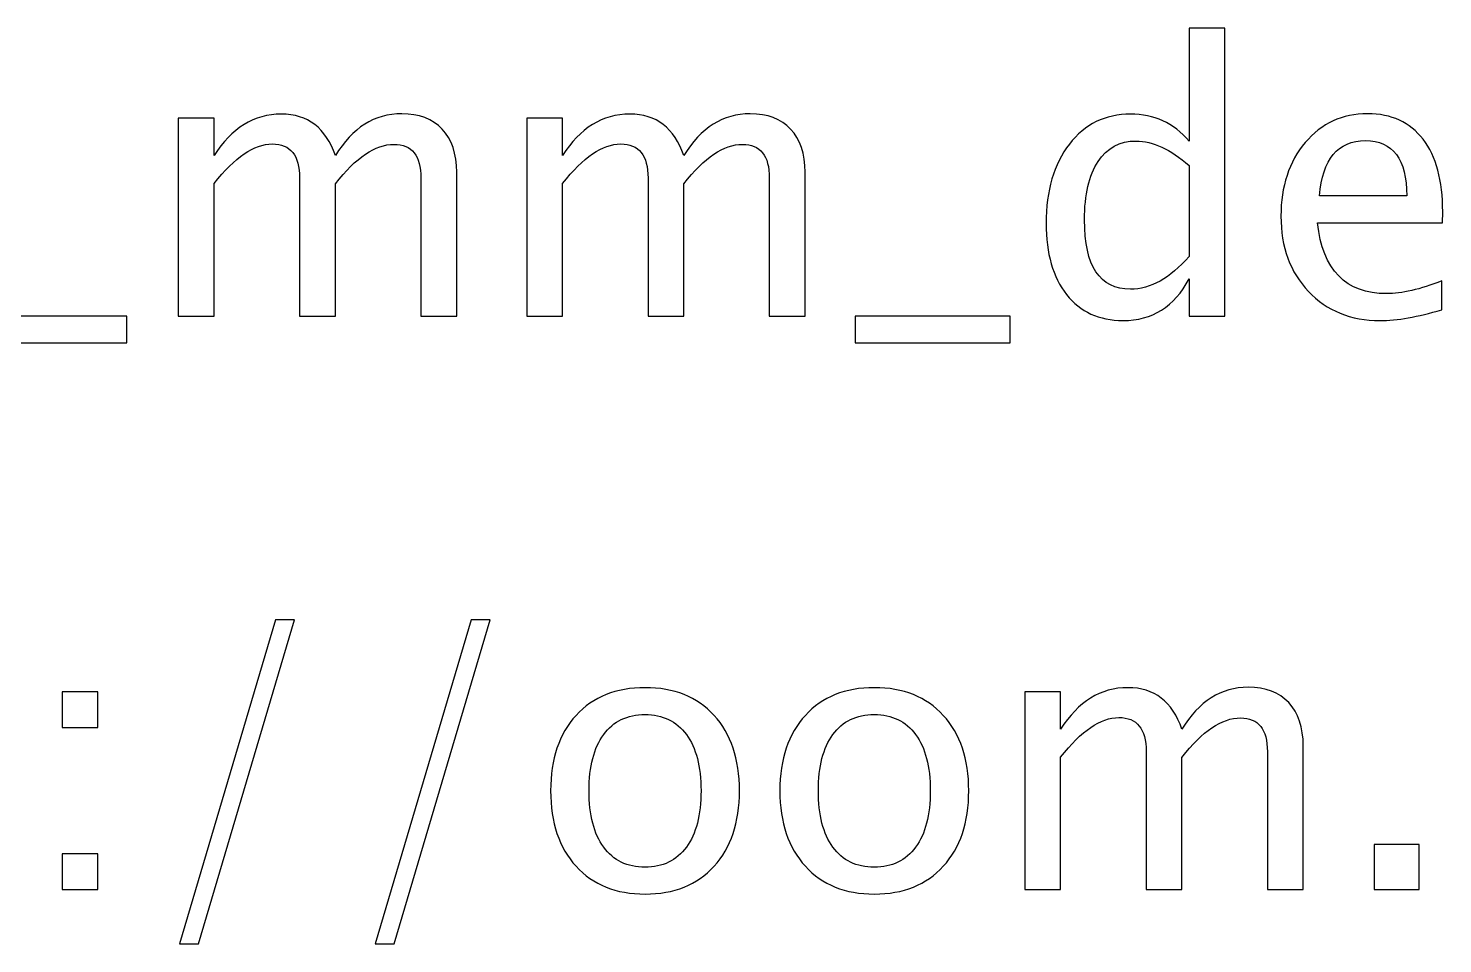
# Model space of a CAD drawing. Header units: centimetres. Extents: x -22 to 11.8, y -31.2 to 14.1.
# Drawn here: x -7.68 to -2.867, y 7.132 to 10.246 of the extents above; entities that cross this region are included whole.
import ezdxf

# ---------------------------------------------------------------- set-up
doc = ezdxf.new("R2010")
doc.units = ezdxf.units.CM
doc.header["$MEASUREMENT"] = 0
doc.layers.add('Layer 1', color=7, linetype='Continuous')

msp = doc.modelspace()

# ---------------------------------------------------------------- linework, layer by layer
at = {"layer": 'Layer 1'}
for points, knots in [([(-3.73019, 9.2673), (-3.73019, 9.2673), (-3.73019, 9.39367), (-3.73019, 9.39367), (-3.73019, 9.39367), (-3.77993, 9.29926), (-3.85486, 9.25206), (-3.95498, 9.25206), (-3.95498, 9.25206), (-4.03626, 9.25206), (-4.10018, 9.28148), (-4.14675, 9.34054), (-4.14675, 9.34054), (-4.19332, 9.39959), (-4.2166, 9.48024), (-4.2166, 9.58247), (-4.2166, 9.58247), (-4.2166, 9.69423), (-4.19014, 9.78419), (-4.13744, 9.85235), (-4.13744, 9.85235), (-4.08452, 9.92029), (-4.01509, 9.95437), (-3.92894, 9.95437), (-3.92894, 9.95437), (-3.84915, 9.95437), (-3.78268, 9.92389), (-3.73019, 9.86272), (-3.73019, 9.86272), (-3.73019, 9.86272), (-3.73019, 10.24647), (-3.73019, 10.24647), (-3.73019, 10.24647), (-3.73019, 10.24647), (-3.60827, 10.24647), (-3.60827, 10.24647), (-3.60827, 10.24647), (-3.60827, 10.24647), (-3.60827, 9.2673), (-3.60827, 9.2673), (-3.60827, 9.2673), (-3.60827, 9.2673), (-3.73019, 9.2673), (-3.73019, 9.2673)], [0, 0, 0, 0, 0.0833333, 0.0833333, 0.0833333, 0.0833333, 0.1666667, 0.1666667, 0.1666667, 0.1666667, 0.25, 0.25, 0.25, 0.25, 0.3333333, 0.3333333, 0.3333333, 0.3333333, 0.4166667, 0.4166667, 0.4166667, 0.4166667, 0.5, 0.5, 0.5, 0.5, 0.5833333, 0.5833333, 0.5833333, 0.5833333, 0.6666667, 0.6666667, 0.6666667, 0.6666667, 0.75, 0.75, 0.75, 0.75, 0.8333333, 0.8333333, 0.8333333, 0.8333333, 1, 1, 1, 1]), ([(-7.16978, 9.2673), (-7.16978, 9.2673), (-7.16978, 9.9404), (-7.16978, 9.9404), (-7.16978, 9.9404), (-7.16978, 9.9404), (-7.04786, 9.9404), (-7.04786, 9.9404), (-7.04786, 9.9404), (-7.04786, 9.9404), (-7.04786, 9.81319), (-7.04786, 9.81319), (-7.04786, 9.81319), (-6.98838, 9.90738), (-6.91218, 9.95437), (-6.81884, 9.95437), (-6.81884, 9.95437), (-6.72888, 9.95437), (-6.66771, 9.90738), (-6.63511, 9.81319), (-6.63511, 9.81319), (-6.57732, 9.90823), (-6.50197, 9.95564), (-6.40947, 9.95564), (-6.40947, 9.95564), (-6.35042, 9.95564), (-6.30449, 9.93828), (-6.27168, 9.90336), (-6.27168, 9.90336), (-6.23887, 9.86843), (-6.22236, 9.81954), (-6.22236, 9.75667), (-6.22236, 9.75667), (-6.22236, 9.75667), (-6.22236, 9.2673), (-6.22236, 9.2673), (-6.22236, 9.2673), (-6.22236, 9.2673), (-6.34428, 9.2673), (-6.34428, 9.2673), (-6.34428, 9.2673), (-6.34428, 9.2673), (-6.34428, 9.73657), (-6.34428, 9.73657), (-6.34428, 9.73657), (-6.34428, 9.81319), (-6.37476, 9.8515), (-6.43572, 9.8515), (-6.43572, 9.8515), (-6.49901, 9.8515), (-6.56547, 9.80684), (-6.63511, 9.7173), (-6.63511, 9.7173), (-6.63511, 9.7173), (-6.63511, 9.2673), (-6.63511, 9.2673), (-6.63511, 9.2673), (-6.63511, 9.2673), (-6.75703, 9.2673), (-6.75703, 9.2673), (-6.75703, 9.2673), (-6.75703, 9.2673), (-6.75703, 9.73699), (-6.75703, 9.73699), (-6.75703, 9.73699), (-6.75703, 9.81425), (-6.78793, 9.85277), (-6.84995, 9.85277), (-6.84995, 9.85277), (-6.91155, 9.85277), (-6.97759, 9.8079), (-7.04786, 9.71794), (-7.04786, 9.71794), (-7.04786, 9.71794), (-7.04786, 9.2673), (-7.04786, 9.2673), (-7.04786, 9.2673), (-7.04786, 9.2673), (-7.16978, 9.2673), (-7.16978, 9.2673)], [0, 0, 0, 0, 0.047619, 0.047619, 0.047619, 0.047619, 0.0952381, 0.0952381, 0.0952381, 0.0952381, 0.1428571, 0.1428571, 0.1428571, 0.1428571, 0.1904762, 0.1904762, 0.1904762, 0.1904762, 0.2380952, 0.2380952, 0.2380952, 0.2380952, 0.2857143, 0.2857143, 0.2857143, 0.2857143, 0.3333333, 0.3333333, 0.3333333, 0.3333333, 0.3809524, 0.3809524, 0.3809524, 0.3809524, 0.4285714, 0.4285714, 0.4285714, 0.4285714, 0.4761905, 0.4761905, 0.4761905, 0.4761905, 0.5238095, 0.5238095, 0.5238095, 0.5238095, 0.5714286, 0.5714286, 0.5714286, 0.5714286, 0.6190476, 0.6190476, 0.6190476, 0.6190476, 0.6666667, 0.6666667, 0.6666667, 0.6666667, 0.7142857, 0.7142857, 0.7142857, 0.7142857, 0.7619048, 0.7619048, 0.7619048, 0.7619048, 0.8095238, 0.8095238, 0.8095238, 0.8095238, 0.8571429, 0.8571429, 0.8571429, 0.8571429, 0.9047619, 0.9047619, 0.9047619, 0.9047619, 1, 1, 1, 1]), ([(-5.98402, 9.2673), (-5.98402, 9.2673), (-5.98402, 9.9404), (-5.98402, 9.9404), (-5.98402, 9.9404), (-5.98402, 9.9404), (-5.8621, 9.9404), (-5.8621, 9.9404), (-5.8621, 9.9404), (-5.8621, 9.9404), (-5.8621, 9.81319), (-5.8621, 9.81319), (-5.8621, 9.81319), (-5.80262, 9.90738), (-5.72642, 9.95437), (-5.63308, 9.95437), (-5.63308, 9.95437), (-5.54312, 9.95437), (-5.48195, 9.90738), (-5.44935, 9.81319), (-5.44935, 9.81319), (-5.39156, 9.90823), (-5.31621, 9.95564), (-5.22371, 9.95564), (-5.22371, 9.95564), (-5.16466, 9.95564), (-5.11873, 9.93828), (-5.08592, 9.90336), (-5.08592, 9.90336), (-5.05311, 9.86843), (-5.0366, 9.81954), (-5.0366, 9.75667), (-5.0366, 9.75667), (-5.0366, 9.75667), (-5.0366, 9.2673), (-5.0366, 9.2673), (-5.0366, 9.2673), (-5.0366, 9.2673), (-5.15852, 9.2673), (-5.15852, 9.2673), (-5.15852, 9.2673), (-5.15852, 9.2673), (-5.15852, 9.73657), (-5.15852, 9.73657), (-5.15852, 9.73657), (-5.15852, 9.81319), (-5.189, 9.8515), (-5.24996, 9.8515), (-5.24996, 9.8515), (-5.31325, 9.8515), (-5.37971, 9.80684), (-5.44935, 9.7173), (-5.44935, 9.7173), (-5.44935, 9.7173), (-5.44935, 9.2673), (-5.44935, 9.2673), (-5.44935, 9.2673), (-5.44935, 9.2673), (-5.57127, 9.2673), (-5.57127, 9.2673), (-5.57127, 9.2673), (-5.57127, 9.2673), (-5.57127, 9.73699), (-5.57127, 9.73699), (-5.57127, 9.73699), (-5.57127, 9.81425), (-5.60217, 9.85277), (-5.66419, 9.85277), (-5.66419, 9.85277), (-5.72579, 9.85277), (-5.79183, 9.8079), (-5.8621, 9.71794), (-5.8621, 9.71794), (-5.8621, 9.71794), (-5.8621, 9.2673), (-5.8621, 9.2673), (-5.8621, 9.2673), (-5.8621, 9.2673), (-5.98402, 9.2673), (-5.98402, 9.2673)], [0, 0, 0, 0, 0.047619, 0.047619, 0.047619, 0.047619, 0.0952381, 0.0952381, 0.0952381, 0.0952381, 0.1428571, 0.1428571, 0.1428571, 0.1428571, 0.1904762, 0.1904762, 0.1904762, 0.1904762, 0.2380952, 0.2380952, 0.2380952, 0.2380952, 0.2857143, 0.2857143, 0.2857143, 0.2857143, 0.3333333, 0.3333333, 0.3333333, 0.3333333, 0.3809524, 0.3809524, 0.3809524, 0.3809524, 0.4285714, 0.4285714, 0.4285714, 0.4285714, 0.4761905, 0.4761905, 0.4761905, 0.4761905, 0.5238095, 0.5238095, 0.5238095, 0.5238095, 0.5714286, 0.5714286, 0.5714286, 0.5714286, 0.6190476, 0.6190476, 0.6190476, 0.6190476, 0.6666667, 0.6666667, 0.6666667, 0.6666667, 0.7142857, 0.7142857, 0.7142857, 0.7142857, 0.7619048, 0.7619048, 0.7619048, 0.7619048, 0.8095238, 0.8095238, 0.8095238, 0.8095238, 0.8571429, 0.8571429, 0.8571429, 0.8571429, 0.9047619, 0.9047619, 0.9047619, 0.9047619, 1, 1, 1, 1]), ([(-2.86998, 9.28889), (-2.95189, 9.26434), (-3.02196, 9.25206), (-3.08038, 9.25206), (-3.08038, 9.25206), (-3.18007, 9.25206), (-3.26114, 9.28508), (-3.32358, 9.35091), (-3.32358, 9.35091), (-3.38602, 9.41674), (-3.41735, 9.50204), (-3.41735, 9.60703), (-3.41735, 9.60703), (-3.41735, 9.70884), (-3.38983, 9.79245), (-3.33459, 9.85785), (-3.33459, 9.85785), (-3.27934, 9.92304), (-3.20865, 9.95564), (-3.1225, 9.95564), (-3.1225, 9.95564), (-3.04101, 9.95564), (-2.97793, 9.92664), (-2.93348, 9.86865), (-2.93348, 9.86865), (-2.88903, 9.81065), (-2.8668, 9.72852), (-2.8668, 9.62205), (-2.8668, 9.62205), (-2.8668, 9.62205), (-2.86744, 9.5848), (-2.86744, 9.5848), (-2.86744, 9.5848), (-2.86744, 9.5848), (-3.29289, 9.5848), (-3.29289, 9.5848), (-3.29289, 9.5848), (-3.27511, 9.42393), (-3.19658, 9.3435), (-3.05752, 9.3435), (-3.05752, 9.3435), (-3.0065, 9.3435), (-2.94406, 9.35789), (-2.86998, 9.38668), (-2.86998, 9.38668), (-2.86998, 9.38668), (-2.86998, 9.28889), (-2.86998, 9.28889)], [0, 0, 0, 0, 0.0769231, 0.0769231, 0.0769231, 0.0769231, 0.1538462, 0.1538462, 0.1538462, 0.1538462, 0.2307692, 0.2307692, 0.2307692, 0.2307692, 0.3076923, 0.3076923, 0.3076923, 0.3076923, 0.3846154, 0.3846154, 0.3846154, 0.3846154, 0.4615385, 0.4615385, 0.4615385, 0.4615385, 0.5384615, 0.5384615, 0.5384615, 0.5384615, 0.6153846, 0.6153846, 0.6153846, 0.6153846, 0.6923077, 0.6923077, 0.6923077, 0.6923077, 0.7692308, 0.7692308, 0.7692308, 0.7692308, 0.8461538, 0.8461538, 0.8461538, 0.8461538, 1, 1, 1, 1]), ([(-3.73019, 9.77932), (-3.79348, 9.83499), (-3.85338, 9.86293), (-3.91011, 9.86293), (-3.91011, 9.86293), (-3.96599, 9.86293), (-4.00917, 9.83965), (-4.03986, 9.79287), (-4.03986, 9.79287), (-4.07055, 9.7463), (-4.08579, 9.68026), (-4.08579, 9.59475), (-4.08579, 9.59475), (-4.08579, 9.43748), (-4.03372, 9.35874), (-3.92937, 9.35874), (-3.92937, 9.35874), (-3.86163, 9.35874), (-3.79517, 9.39578), (-3.73019, 9.46965), (-3.73019, 9.46965), (-3.73019, 9.46965), (-3.73019, 9.77932), (-3.73019, 9.77932)], [0, 0, 0, 0, 0.1428571, 0.1428571, 0.1428571, 0.1428571, 0.2857143, 0.2857143, 0.2857143, 0.2857143, 0.4285714, 0.4285714, 0.4285714, 0.4285714, 0.5714286, 0.5714286, 0.5714286, 0.5714286, 0.7142857, 0.7142857, 0.7142857, 0.7142857, 1, 1, 1, 1]), ([(-3.28654, 9.67624), (-3.28654, 9.67624), (-2.98936, 9.67624), (-2.98936, 9.67624), (-2.98936, 9.67624), (-2.98936, 9.80155), (-3.03614, 9.8642), (-3.12948, 9.8642), (-3.12948, 9.8642), (-3.22346, 9.8642), (-3.27574, 9.80155), (-3.28654, 9.67624)], [0, 0, 0, 0, 0.25, 0.25, 0.25, 0.25, 0.5, 0.5, 0.5, 0.5, 1, 1, 1, 1]), ([(-7.87336, 9.17586), (-7.87336, 9.17586), (-7.87336, 9.2673), (-7.87336, 9.2673), (-7.87336, 9.2673), (-7.87336, 9.2673), (-7.34504, 9.2673), (-7.34504, 9.2673), (-7.34504, 9.2673), (-7.34504, 9.2673), (-7.34504, 9.17586), (-7.34504, 9.17586), (-7.34504, 9.17586), (-7.34504, 9.17586), (-7.87336, 9.17586), (-7.87336, 9.17586)], [0, 0, 0, 0, 0.2, 0.2, 0.2, 0.2, 0.4, 0.4, 0.4, 0.4, 0.6, 0.6, 0.6, 0.6, 1, 1, 1, 1]), ([(-4.86684, 9.17586), (-4.86684, 9.17586), (-4.86684, 9.2673), (-4.86684, 9.2673), (-4.86684, 9.2673), (-4.86684, 9.2673), (-4.33852, 9.2673), (-4.33852, 9.2673), (-4.33852, 9.2673), (-4.33852, 9.2673), (-4.33852, 9.17586), (-4.33852, 9.17586), (-4.33852, 9.17586), (-4.33852, 9.17586), (-4.86684, 9.17586), (-4.86684, 9.17586)], [0, 0, 0, 0, 0.2, 0.2, 0.2, 0.2, 0.4, 0.4, 0.4, 0.4, 0.6, 0.6, 0.6, 0.6, 1, 1, 1, 1]), ([(-7.16586, 7.13158), (-7.16586, 7.13158), (-6.83926, 8.23394), (-6.83926, 8.23394), (-6.83926, 8.23394), (-6.83926, 8.23394), (-6.7747, 8.23394), (-6.7747, 8.23394), (-6.7747, 8.23394), (-6.7747, 8.23394), (-7.1013, 7.13158), (-7.1013, 7.13158), (-7.1013, 7.13158), (-7.1013, 7.13158), (-7.16586, 7.13158), (-7.16586, 7.13158)], [0, 0, 0, 0, 0.2, 0.2, 0.2, 0.2, 0.4, 0.4, 0.4, 0.4, 0.6, 0.6, 0.6, 0.6, 1, 1, 1, 1]), ([(-6.49996, 7.13158), (-6.49996, 7.13158), (-6.17336, 8.23394), (-6.17336, 8.23394), (-6.17336, 8.23394), (-6.17336, 8.23394), (-6.1088, 8.23394), (-6.1088, 8.23394), (-6.1088, 8.23394), (-6.1088, 8.23394), (-6.4354, 7.13158), (-6.4354, 7.13158), (-6.4354, 7.13158), (-6.4354, 7.13158), (-6.49996, 7.13158), (-6.49996, 7.13158)], [0, 0, 0, 0, 0.2, 0.2, 0.2, 0.2, 0.4, 0.4, 0.4, 0.4, 0.6, 0.6, 0.6, 0.6, 1, 1, 1, 1]), ([(-5.58133, 7.30049), (-5.68018, 7.30049), (-5.75849, 7.33203), (-5.81607, 7.39511), (-5.81607, 7.39511), (-5.87385, 7.45818), (-5.90264, 7.54391), (-5.90264, 7.65207), (-5.90264, 7.65207), (-5.90264, 7.76002), (-5.87385, 7.84553), (-5.81607, 7.9084), (-5.81607, 7.9084), (-5.75849, 7.97126), (-5.68018, 8.0028), (-5.58133, 8.0028), (-5.58133, 8.0028), (-5.48248, 8.0028), (-5.40416, 7.97126), (-5.34659, 7.9084), (-5.34659, 7.9084), (-5.28881, 7.84553), (-5.26002, 7.76002), (-5.26002, 7.65207), (-5.26002, 7.65207), (-5.26002, 7.54391), (-5.28881, 7.45818), (-5.34659, 7.39511), (-5.34659, 7.39511), (-5.40416, 7.33203), (-5.48248, 7.30049), (-5.58133, 7.30049)], [0, 0, 0, 0, 0.1111111, 0.1111111, 0.1111111, 0.1111111, 0.2222222, 0.2222222, 0.2222222, 0.2222222, 0.3333333, 0.3333333, 0.3333333, 0.3333333, 0.4444444, 0.4444444, 0.4444444, 0.4444444, 0.5555556, 0.5555556, 0.5555556, 0.5555556, 0.6666667, 0.6666667, 0.6666667, 0.6666667, 0.7777778, 0.7777778, 0.7777778, 0.7777778, 1, 1, 1, 1]), ([(-4.80113, 7.30049), (-4.89998, 7.30049), (-4.97829, 7.33203), (-5.03587, 7.39511), (-5.03587, 7.39511), (-5.09365, 7.45818), (-5.12244, 7.54391), (-5.12244, 7.65207), (-5.12244, 7.65207), (-5.12244, 7.76002), (-5.09365, 7.84553), (-5.03587, 7.9084), (-5.03587, 7.9084), (-4.97829, 7.97126), (-4.89998, 8.0028), (-4.80113, 8.0028), (-4.80113, 8.0028), (-4.70228, 8.0028), (-4.62396, 7.97126), (-4.56639, 7.9084), (-4.56639, 7.9084), (-4.50861, 7.84553), (-4.47982, 7.76002), (-4.47982, 7.65207), (-4.47982, 7.65207), (-4.47982, 7.54391), (-4.50861, 7.45818), (-4.56639, 7.39511), (-4.56639, 7.39511), (-4.62396, 7.33203), (-4.70228, 7.30049), (-4.80113, 7.30049)], [0, 0, 0, 0, 0.1111111, 0.1111111, 0.1111111, 0.1111111, 0.2222222, 0.2222222, 0.2222222, 0.2222222, 0.3333333, 0.3333333, 0.3333333, 0.3333333, 0.4444444, 0.4444444, 0.4444444, 0.4444444, 0.5555556, 0.5555556, 0.5555556, 0.5555556, 0.6666667, 0.6666667, 0.6666667, 0.6666667, 0.7777778, 0.7777778, 0.7777778, 0.7777778, 1, 1, 1, 1]), ([(-4.2889, 7.31573), (-4.2889, 7.31573), (-4.2889, 7.98883), (-4.2889, 7.98883), (-4.2889, 7.98883), (-4.2889, 7.98883), (-4.16698, 7.98883), (-4.16698, 7.98883), (-4.16698, 7.98883), (-4.16698, 7.98883), (-4.16698, 7.86162), (-4.16698, 7.86162), (-4.16698, 7.86162), (-4.1075, 7.95581), (-4.0313, 8.0028), (-3.93796, 8.0028), (-3.93796, 8.0028), (-3.848, 8.0028), (-3.78683, 7.95581), (-3.75423, 7.86162), (-3.75423, 7.86162), (-3.69644, 7.95666), (-3.62109, 8.00407), (-3.52859, 8.00407), (-3.52859, 8.00407), (-3.46954, 8.00407), (-3.42361, 7.98671), (-3.3908, 7.95179), (-3.3908, 7.95179), (-3.35799, 7.91686), (-3.34148, 7.86797), (-3.34148, 7.8051), (-3.34148, 7.8051), (-3.34148, 7.8051), (-3.34148, 7.31573), (-3.34148, 7.31573), (-3.34148, 7.31573), (-3.34148, 7.31573), (-3.4634, 7.31573), (-3.4634, 7.31573), (-3.4634, 7.31573), (-3.4634, 7.31573), (-3.4634, 7.785), (-3.4634, 7.785), (-3.4634, 7.785), (-3.4634, 7.86162), (-3.49388, 7.89993), (-3.55484, 7.89993), (-3.55484, 7.89993), (-3.61813, 7.89993), (-3.68459, 7.85527), (-3.75423, 7.76573), (-3.75423, 7.76573), (-3.75423, 7.76573), (-3.75423, 7.31573), (-3.75423, 7.31573), (-3.75423, 7.31573), (-3.75423, 7.31573), (-3.87615, 7.31573), (-3.87615, 7.31573), (-3.87615, 7.31573), (-3.87615, 7.31573), (-3.87615, 7.78542), (-3.87615, 7.78542), (-3.87615, 7.78542), (-3.87615, 7.86268), (-3.90705, 7.9012), (-3.96907, 7.9012), (-3.96907, 7.9012), (-4.03067, 7.9012), (-4.09671, 7.85633), (-4.16698, 7.76637), (-4.16698, 7.76637), (-4.16698, 7.76637), (-4.16698, 7.31573), (-4.16698, 7.31573), (-4.16698, 7.31573), (-4.16698, 7.31573), (-4.2889, 7.31573), (-4.2889, 7.31573)], [0, 0, 0, 0, 0.047619, 0.047619, 0.047619, 0.047619, 0.0952381, 0.0952381, 0.0952381, 0.0952381, 0.1428571, 0.1428571, 0.1428571, 0.1428571, 0.1904762, 0.1904762, 0.1904762, 0.1904762, 0.2380952, 0.2380952, 0.2380952, 0.2380952, 0.2857143, 0.2857143, 0.2857143, 0.2857143, 0.3333333, 0.3333333, 0.3333333, 0.3333333, 0.3809524, 0.3809524, 0.3809524, 0.3809524, 0.4285714, 0.4285714, 0.4285714, 0.4285714, 0.4761905, 0.4761905, 0.4761905, 0.4761905, 0.5238095, 0.5238095, 0.5238095, 0.5238095, 0.5714286, 0.5714286, 0.5714286, 0.5714286, 0.6190476, 0.6190476, 0.6190476, 0.6190476, 0.6666667, 0.6666667, 0.6666667, 0.6666667, 0.7142857, 0.7142857, 0.7142857, 0.7142857, 0.7619048, 0.7619048, 0.7619048, 0.7619048, 0.8095238, 0.8095238, 0.8095238, 0.8095238, 0.8571429, 0.8571429, 0.8571429, 0.8571429, 0.9047619, 0.9047619, 0.9047619, 0.9047619, 1, 1, 1, 1]), ([(-7.56506, 7.86691), (-7.56506, 7.86691), (-7.56506, 7.98883), (-7.56506, 7.98883), (-7.56506, 7.98883), (-7.56506, 7.98883), (-7.44314, 7.98883), (-7.44314, 7.98883), (-7.44314, 7.98883), (-7.44314, 7.98883), (-7.44314, 7.86691), (-7.44314, 7.86691), (-7.44314, 7.86691), (-7.44314, 7.86691), (-7.56506, 7.86691), (-7.56506, 7.86691)], [0, 0, 0, 0, 0.2, 0.2, 0.2, 0.2, 0.4, 0.4, 0.4, 0.4, 0.6, 0.6, 0.6, 0.6, 1, 1, 1, 1]), ([(-5.58154, 7.39193), (-5.52122, 7.39193), (-5.47423, 7.41458), (-5.44078, 7.46009), (-5.44078, 7.46009), (-5.40755, 7.50538), (-5.39083, 7.56952), (-5.39083, 7.65207), (-5.39083, 7.65207), (-5.39083, 7.73441), (-5.40755, 7.79833), (-5.44078, 7.84363), (-5.44078, 7.84363), (-5.47423, 7.88871), (-5.52122, 7.91136), (-5.58154, 7.91136), (-5.58154, 7.91136), (-5.64208, 7.91136), (-5.68907, 7.88871), (-5.72209, 7.84363), (-5.72209, 7.84363), (-5.75532, 7.79833), (-5.77183, 7.73441), (-5.77183, 7.65207), (-5.77183, 7.65207), (-5.77183, 7.56952), (-5.75532, 7.50538), (-5.72209, 7.46009), (-5.72209, 7.46009), (-5.68907, 7.41458), (-5.64208, 7.39193), (-5.58154, 7.39193)], [0, 0, 0, 0, 0.1111111, 0.1111111, 0.1111111, 0.1111111, 0.2222222, 0.2222222, 0.2222222, 0.2222222, 0.3333333, 0.3333333, 0.3333333, 0.3333333, 0.4444444, 0.4444444, 0.4444444, 0.4444444, 0.5555556, 0.5555556, 0.5555556, 0.5555556, 0.6666667, 0.6666667, 0.6666667, 0.6666667, 0.7777778, 0.7777778, 0.7777778, 0.7777778, 1, 1, 1, 1]), ([(-4.80134, 7.39193), (-4.74102, 7.39193), (-4.69403, 7.41458), (-4.66058, 7.46009), (-4.66058, 7.46009), (-4.62735, 7.50538), (-4.61063, 7.56952), (-4.61063, 7.65207), (-4.61063, 7.65207), (-4.61063, 7.73441), (-4.62735, 7.79833), (-4.66058, 7.84363), (-4.66058, 7.84363), (-4.69403, 7.88871), (-4.74102, 7.91136), (-4.80134, 7.91136), (-4.80134, 7.91136), (-4.86188, 7.91136), (-4.90887, 7.88871), (-4.94189, 7.84363), (-4.94189, 7.84363), (-4.97512, 7.79833), (-4.99163, 7.73441), (-4.99163, 7.65207), (-4.99163, 7.65207), (-4.99163, 7.56952), (-4.97512, 7.50538), (-4.94189, 7.46009), (-4.94189, 7.46009), (-4.90887, 7.41458), (-4.86188, 7.39193), (-4.80134, 7.39193)], [0, 0, 0, 0, 0.1111111, 0.1111111, 0.1111111, 0.1111111, 0.2222222, 0.2222222, 0.2222222, 0.2222222, 0.3333333, 0.3333333, 0.3333333, 0.3333333, 0.4444444, 0.4444444, 0.4444444, 0.4444444, 0.5555556, 0.5555556, 0.5555556, 0.5555556, 0.6666667, 0.6666667, 0.6666667, 0.6666667, 0.7777778, 0.7777778, 0.7777778, 0.7777778, 1, 1, 1, 1]), ([(-3.1006, 7.31573), (-3.1006, 7.31573), (-3.1006, 7.4694), (-3.1006, 7.4694), (-3.1006, 7.4694), (-3.1006, 7.4694), (-2.94693, 7.4694), (-2.94693, 7.4694), (-2.94693, 7.4694), (-2.94693, 7.4694), (-2.94693, 7.31573), (-2.94693, 7.31573), (-2.94693, 7.31573), (-2.94693, 7.31573), (-3.1006, 7.31573), (-3.1006, 7.31573)], [0, 0, 0, 0, 0.2, 0.2, 0.2, 0.2, 0.4, 0.4, 0.4, 0.4, 0.6, 0.6, 0.6, 0.6, 1, 1, 1, 1]), ([(-7.56506, 7.31573), (-7.56506, 7.31573), (-7.56506, 7.43765), (-7.56506, 7.43765), (-7.56506, 7.43765), (-7.56506, 7.43765), (-7.44314, 7.43765), (-7.44314, 7.43765), (-7.44314, 7.43765), (-7.44314, 7.43765), (-7.44314, 7.31573), (-7.44314, 7.31573), (-7.44314, 7.31573), (-7.44314, 7.31573), (-7.56506, 7.31573), (-7.56506, 7.31573)], [0, 0, 0, 0, 0.2, 0.2, 0.2, 0.2, 0.4, 0.4, 0.4, 0.4, 0.6, 0.6, 0.6, 0.6, 1, 1, 1, 1])]:
    msp.add_open_spline(points, degree=3, knots=knots, dxfattribs=at)

doc.saveas('drawing.dxf')
